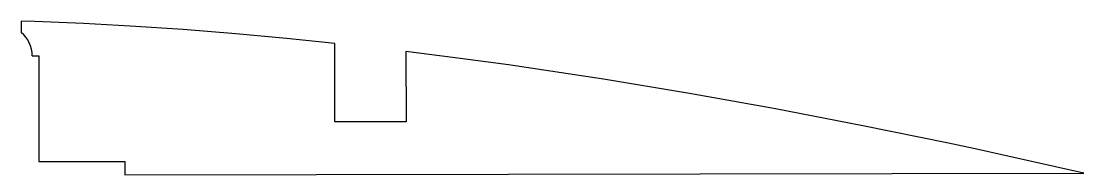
# Model space of a CAD drawing. Header units: millimetres. Extents: x 0 to 86.7, y 0 to 12.5.
import ezdxf

# ---------------------------------------------------------------- set-up
doc = ezdxf.new("R2010")
doc.units = ezdxf.units.MM

msp = doc.modelspace()

# ---------------------------------------------------------------- linework, layer by layer
for p, q in [((1.106, 12.479), (0, 12.511)), ((0, 12.511), (0, 11.634)), ((5.084, 12.317), (1.106, 12.479)), ((8.882, 12.115), (5.084, 12.317)), ((0, 11.634), (0, 11.604)), ((13.22, 11.829), (8.882, 12.115)), ((17.518, 11.488), (13.22, 11.829)), ((21.642, 11.112), (17.518, 11.488)), ((25.601, 10.706), (21.642, 11.112)), ((25.606, 4.32), (25.601, 10.706)), ((0.896, 9.702), (1.196, 9.702)), ((1.196, 9.702), (1.196, 9.684)), ((1.196, 9.684), (1.436, 9.684)), ((1.436, 9.684), (1.436, 1.072)), ((35.418, 9.541), (31.402, 10.044)), ((31.402, 10.044), (31.406, 4.325)), ((39.783, 8.95), (35.418, 9.541)), ((47.515, 7.792), (39.783, 8.95)), ((54.546, 6.626), (47.515, 7.792)), ((61.563, 5.363), (54.546, 6.626)), ((68.684, 3.99), (61.563, 5.363)), ((31.406, 4.325), (25.606, 4.32)), ((75.687, 2.561), (68.684, 3.99)), ((78.117, 2.048), (75.687, 2.561)), ((80.043, 1.634), (78.117, 2.048)), ((1.436, 1.072), (8.442, 1.075)), ((8.442, 1.075), (8.442, 0)), ((86.727, 0.138), (80.043, 1.634)), ((8.442, 0), (86.727, 0.138))]:
    msp.add_line(p, q)
msp.add_ellipse((-1.606, 9.687), major_axis=(2.495, -0.187), ratio=0.999196, start_param=0.08079, end_param=0.94864)

doc.saveas('drawing.dxf')
